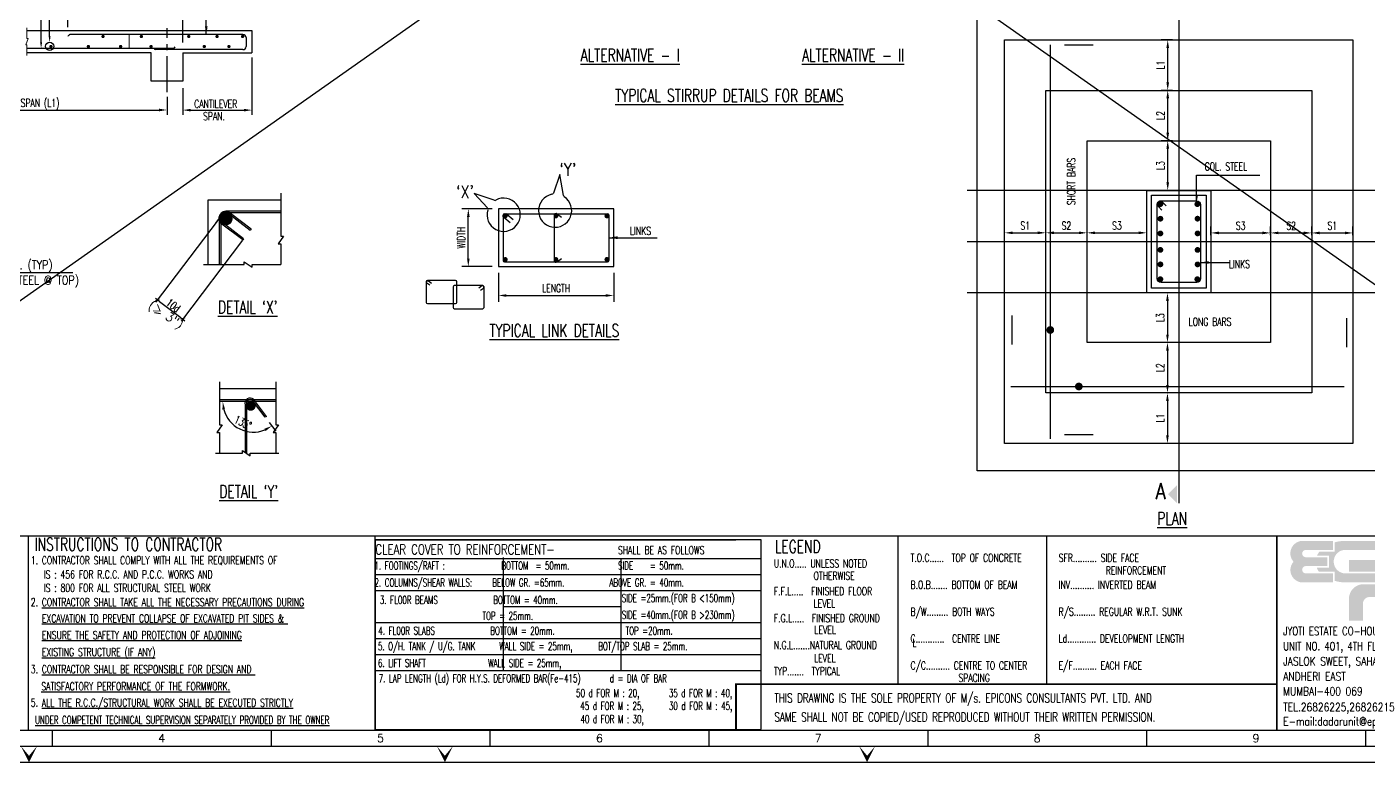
# Model space of a CAD drawing. Extents: x 489124 to 794428, y -356295 to -29813.
# Drawn here: x 541483 to 583374, y -94887 to -71920 of the extents above; entities that cross this region are included whole.
import ezdxf
from ezdxf.enums import TextEntityAlignment as Align
from ezdxf.lldxf.tags import DXFTag

# ---------------------------------------------------------------- set-up
doc = ezdxf.new("R2010")
doc.units = 0
doc.header["$LTSCALE"] = 500
doc.header["$MEASUREMENT"] = 0
doc.linetypes.add('CENTER2', pattern=[1.125, 0.75, -0.125, 0.125, -0.125])
doc.layers.get('DEFPOINTS').update_dxf_attribs({"color": 4})
for name, color, linetype, lineweight in [('00 ECPL LOGO', 250, 'Continuous', 20), ('00 ELEV-2', 9, 'Continuous', 30), ('hatch', 7, 'Continuous', 5), ('HEADING-TXT', 1, 'Continuous', 25), ('LINE', 253, 'Continuous', 18)]:
    doc.layers.add(name, color=color, linetype=linetype, lineweight=lineweight)
for name, color, linetype in [('08', 4, 'Continuous'), ('BEAM', 4, 'Continuous'), ('CEN', 8, 'CENTER'), ('CENTERLINE', 8, 'CENTER2'), ('COL', 1, 'Continuous'), ('DIM', 5, 'Continuous'), ('DIM1', 5, 'Continuous'), ('dimention', 7, 'Continuous'), ('FOOT', 4, 'Continuous'), ('hat', 8, 'Continuous'), ('LINK', 2, 'Continuous'), ('MISC', 5, 'Continuous'), ('note t', 2, 'Continuous'), ('notes', 1, 'Continuous'), ('PNA', 10, 'Continuous'), ('S-SCHEDULE', 2, 'Continuous'), ('S-TEXT-1', 4, 'Continuous'), ('SECT', 1, 'Continuous'), ('ST', 6, 'Continuous'), ('STEEL', 6, 'Continuous'), ('TEXT (SHEET)', 4, 'Continuous'), ('TEXT1', 2, 'Continuous'), ('TITLE', 4, 'Continuous'), ('TXT', 4, 'Continuous'), ('TXT1', 2, 'Continuous')]:
    doc.layers.add(name, color=color, linetype=linetype)
doc.styles.add('D', font='romand.shx', dxfattribs={"height": 200})
doc.styles.add('ROMAND', font='romand')
doc.styles.add('ROMANS', font='r.shx', dxfattribs={"width": 0.7, "bigfont": 'bigfont.shx'})
doc.styles.add('ROMENT', font='r.shx', dxfattribs={"bigfont": 'bigfont.shx'})
tags = doc.linetypes.add('CENTER', pattern=[2, 1.25, -0.25, 0.25, -0.25]).pattern_tags.tags
tags[10:11] = [DXFTag(74, 4), DXFTag(75, 0), DXFTag(340, '0'), DXFTag(46, 1.0), DXFTag(50, 0.0), DXFTag(44, 0.0), DXFTag(45, 0.0)]
tags[8:9] = [DXFTag(74, 4), DXFTag(75, 0), DXFTag(340, '0'), DXFTag(46, 1.0), DXFTag(50, 0.0), DXFTag(44, 0.0), DXFTag(45, 0.0)]
tags[6:7] = [DXFTag(74, 4), DXFTag(75, 0), DXFTag(340, '0'), DXFTag(46, 1.0), DXFTag(50, 0.0), DXFTag(44, 0.0), DXFTag(45, 0.0)]
tags[4:5] = [DXFTag(74, 4), DXFTag(75, 0), DXFTag(340, '0'), DXFTag(46, 1.0), DXFTag(50, 0.0), DXFTag(44, 0.0), DXFTag(45, 0.0)]
tags = doc.linetypes.add('HIDDEN', pattern=[0.375, 0.25, -0.125]).pattern_tags.tags
tags[6:7] = [DXFTag(74, 4), DXFTag(75, 0), DXFTag(340, '0'), DXFTag(46, 1.0), DXFTag(50, 0.0), DXFTag(44, 0.0), DXFTag(45, 0.0)]
tags[4:5] = [DXFTag(74, 4), DXFTag(75, 0), DXFTag(340, '0'), DXFTag(46, 1.0), DXFTag(50, 0.0), DXFTag(44, 0.0), DXFTag(45, 0.0)]
doc.dimstyles.new('5', dxfattribs={"dimtxt": 250, "dimasz": 250, "dimexe": 60, "dimexo": 60, "dimgap": 150, "dimtad": 1, "dimdec": 0, "dimlfac": 0.2, "dimzin": 0, "dimdsep": 46, "dimtxsty": 'ROMANS', "dimcen": -250, "dimclrd": 5, "dimclre": 5, "dimclrt": 4, "dimadec": 0, "dimazin": 0, "dimtfac": 1, "dimtdec": 0, "dimtix": 1, "dimtofl": 0, "dimtmove": 2, "dimatfit": 3, "dimfxl": 0, "dimtolj": 1, "dimtzin": 0, "dimarcsym": 0})
doc.dimstyles.new('Copy of INT2TIMES', dxfattribs={"dimtxt": 300, "dimasz": 275, "dimexe": 75, "dimexo": 75, "dimgap": 40, "dimtad": 1, "dimdec": 0, "dimlfac": 0.5, "dimrnd": 5, "dimzin": 0, "dimdsep": 46, "dimtxsty": 'ROMANS', "dimcen": -1, "dimclrd": 5, "dimclre": 5, "dimclrt": 4, "dimadec": 0, "dimazin": 0, "dimtfac": 1, "dimtdec": 0, "dimtix": 1, "dimtofl": 0, "dimtmove": 2, "dimatfit": 3, "dimfxl": 0, "dimtolj": 1, "dimtzin": 0, "dimarcsym": 0})
doc.dimstyles.new('Copy(2) of Standard', dxfattribs={"dimtxt": 300, "dimasz": 250, "dimexe": 75, "dimexo": 50, "dimgap": 50, "dimtad": 1, "dimdec": 0, "dimrnd": 5, "dimzin": 0, "dimdsep": 46, "dimtxsty": 'ROMANS', "dimcen": 0, "dimclrd": 5, "dimclre": 5, "dimclrt": 4, "dimadec": 0, "dimazin": 0, "dimtfac": 1, "dimtdec": 0, "dimtofl": 0, "dimtmove": 0, "dimatfit": 3, "dimfxl": 0, "dimtolj": 1, "dimtzin": 0, "dimarcsym": 0})
doc.dimstyles.new('dim25', dxfattribs={"dimtxt": 250, "dimasz": 250, "dimexe": 200, "dimexo": 200, "dimgap": 100, "dimtad": 1, "dimdec": 0, "dimlfac": 0.25, "dimzin": 0, "dimdsep": 46, "dimtxsty": 'ROMANS', "dimcen": 0, "dimclrd": 5, "dimclre": 5, "dimclrt": 4, "dimadec": 0, "dimazin": 0, "dimtfac": 1, "dimtdec": 0, "dimtix": 1, "dimtofl": 0, "dimtmove": 2, "dimatfit": 3, "dimfxl": 0, "dimtolj": 1, "dimtzin": 0, "dimlwd": -1, "dimlwe": -1, "dimarcsym": 0})
doc.dimstyles.new('INT1', dxfattribs={"dimtxt": 250, "dimasz": 250, "dimexe": 150, "dimexo": 60, "dimgap": 75, "dimtad": 1, "dimdec": 0, "dimzin": 0, "dimdsep": 46, "dimtxsty": 'ROMANS', "dimcen": -250, "dimclrd": 5, "dimclre": 5, "dimclrt": 4, "dimadec": 0, "dimazin": 0, "dimtfac": 1, "dimtdec": 0, "dimtix": 1, "dimtofl": 0, "dimtmove": 2, "dimatfit": 3, "dimfxl": 0, "dimtolj": 1, "dimtzin": 0, "dimarcsym": 0})
doc.dimstyles.new('INT25', dxfattribs={"dimtxt": 250, "dimasz": 80, "dimexe": 60, "dimexo": 60, "dimgap": 40, "dimtad": 1, "dimdec": 0, "dimlfac": 0.25, "dimzin": 0, "dimdsep": 46, "dimtxsty": 'ROMANS', "dimblk": 'DIMTICK', "dimblk1": 'DIMTICK', "dimblk2": 'DIMTICK', "dimsah": 1, "dimcen": -0.25, "dimclrd": 7, "dimclre": 7, "dimclrt": 4, "dimadec": 0, "dimazin": 0, "dimtfac": 1, "dimtdec": 0, "dimtix": 1, "dimtofl": 0, "dimtmove": 2, "dimatfit": 3, "dimldrblk": 'DIMTICK', "dimfxl": 0, "dimtolj": 1, "dimtzin": 0, "dimarcsym": 0})

# ---------------------------------------------------------------- blocks, each defined once
blk = doc.blocks.new('*D20')
at = {"layer": 'DEFPOINTS', "color": 0}
for p in [(577462, -80230), (577106, -81782), (577462, -81782)]:
    blk.add_point(p, dxfattribs=at)
at = {"layer": 'DIM', "color": 5}
for p, q in [((577262, -80230), (576906, -80230)), ((577106, -80480), (577106, -81532)), ((577262, -81782), (576906, -81782))]:
    blk.add_line(p, q, dxfattribs=at)
for points in [[(577064, -80480), (577147, -80480), (577106, -80230)], [(577064, -81532), (577147, -81532), (577106, -81782)]]:
    blk.add_solid(points, dxfattribs=at)
at = {"layer": 'DIM', "color": 4, "insert": (576881, -81006), "char_height": 250, "attachment_point": 5, "rotation": 90, "style": 'ROMANS'}
blk.add_mtext('\\A1;L3', dxfattribs=at)
blk = doc.blocks.new('*D21')
at = {"layer": 'DEFPOINTS', "color": 0}
for p in [(577462, -83356), (577106, -84930), (577462, -84930)]:
    blk.add_point(p, dxfattribs=at)
at = {"layer": 'DIM', "color": 5}
for p, q in [((577262, -83356), (576906, -83356)), ((577106, -83606), (577106, -84680)), ((577262, -84930), (576906, -84930))]:
    blk.add_line(p, q, dxfattribs=at)
for points in [[(577064, -83606), (577147, -83606), (577106, -83356)], [(577064, -84680), (577147, -84680), (577106, -84930)]]:
    blk.add_solid(points, dxfattribs=at)
at = {"layer": 'DIM', "color": 4, "insert": (576881, -84143), "char_height": 250, "attachment_point": 5, "rotation": 90, "style": 'ROMANS'}
blk.add_mtext('\\A1;L1', dxfattribs=at)
blk = doc.blocks.new('*D22')
at = {"layer": 'DEFPOINTS', "color": 0}
for p in [(577462, -81782), (577106, -83356), (577462, -83356)]:
    blk.add_point(p, dxfattribs=at)
at = {"layer": 'DIM', "color": 5}
for p, q in [((577262, -81782), (576906, -81782)), ((577106, -82032), (577106, -83106)), ((577262, -83356), (576906, -83356))]:
    blk.add_line(p, q, dxfattribs=at)
for points in [[(577064, -82032), (577147, -82032), (577106, -81782)], [(577064, -83106), (577147, -83106), (577106, -83356)]]:
    blk.add_solid(points, dxfattribs=at)
at = {"layer": 'DIM', "color": 4, "insert": (576881, -82569), "char_height": 250, "attachment_point": 5, "rotation": 90, "style": 'ROMANS'}
blk.add_mtext('\\A1;L2', dxfattribs=at)
blk = doc.blocks.new('*D23')
at = {"layer": 'DEFPOINTS', "color": 0}
for p in [(577114, -72330), (577462, -72330), (577459, -73904)]:
    blk.add_point(p, dxfattribs=at)
at = {"layer": 'DIM', "color": 5}
for p, q in [((577262, -72330), (576914, -72330)), ((577114, -73654), (577114, -72580)), ((577259, -73904), (576914, -73904))]:
    blk.add_line(p, q, dxfattribs=at)
for points in [[(577072, -72580), (577155, -72580), (577114, -72330)], [(577072, -73654), (577155, -73654), (577114, -73904)]]:
    blk.add_solid(points, dxfattribs=at)
at = {"layer": 'DIM', "color": 4, "insert": (576889, -73117), "char_height": 250, "attachment_point": 5, "rotation": 90, "style": 'ROMANS'}
blk.add_mtext('\\A1;L1', dxfattribs=at)
blk = doc.blocks.new('*D24')
at = {"layer": 'DEFPOINTS', "color": 0}
for p in [(574594, -78354), (576460, -78354), (576460, -78354)]:
    blk.add_point(p, dxfattribs=at)
at = {"layer": 'DIM', "color": 5}
for p, q in [((574594, -78554), (574594, -78554)), ((574844, -78354), (576210, -78354)), ((576460, -78554), (576460, -78554))]:
    blk.add_line(p, q, dxfattribs=at)
for points in [[(574844, -78312), (574844, -78395), (574594, -78354)], [(576210, -78312), (576210, -78395), (576460, -78354)]]:
    blk.add_solid(points, dxfattribs=at)
at = {"layer": 'DIM', "color": 4, "insert": (575527, -78129), "char_height": 250, "attachment_point": 5, "style": 'ROMANS'}
blk.add_mtext('\\A1;S3', dxfattribs=at)
blk = doc.blocks.new('*D25')
at = {"layer": 'DEFPOINTS', "color": 0}
for p in [(572019, -78630), (573307, -78354), (573307, -78630)]:
    blk.add_point(p, dxfattribs=at)
at = {"layer": 'DIM', "color": 5}
for p, q in [((572019, -78430), (572019, -78154)), ((573307, -78430), (573307, -78154)), ((572269, -78354), (573057, -78354))]:
    blk.add_line(p, q, dxfattribs=at)
for points in [[(572269, -78312), (572269, -78395), (572019, -78354)], [(573057, -78312), (573057, -78395), (573307, -78354)]]:
    blk.add_solid(points, dxfattribs=at)
at = {"layer": 'DIM', "color": 4, "insert": (572663, -78129), "char_height": 250, "attachment_point": 5, "style": 'ROMANS'}
blk.add_mtext('\\A1;S1', dxfattribs=at)
blk = doc.blocks.new('*D26')
at = {"layer": 'DEFPOINTS', "color": 0}
for p in [(573307, -78630), (574594, -78354), (574594, -78630)]:
    blk.add_point(p, dxfattribs=at)
at = {"layer": 'DIM', "color": 5}
for p, q in [((573307, -78430), (573307, -78154)), ((574594, -78430), (574594, -78154)), ((573557, -78354), (574344, -78354))]:
    blk.add_line(p, q, dxfattribs=at)
for points in [[(573557, -78312), (573557, -78395), (573307, -78354)], [(574344, -78312), (574344, -78395), (574594, -78354)]]:
    blk.add_solid(points, dxfattribs=at)
at = {"layer": 'DIM', "color": 4, "insert": (573950, -78129), "char_height": 250, "attachment_point": 5, "style": 'ROMANS'}
blk.add_mtext('\\A1;S2', dxfattribs=at)
blk = doc.blocks.new('*D27')
at = {"layer": 'DEFPOINTS', "color": 0}
for p in [(577114, -75478), (577462, -75478), (577462, -77030)]:
    blk.add_point(p, dxfattribs=at)
at = {"layer": 'DIM', "color": 5}
for p, q in [((577262, -75478), (576914, -75478)), ((577114, -76780), (577114, -75728)), ((577262, -77030), (576914, -77030))]:
    blk.add_line(p, q, dxfattribs=at)
for points in [[(577072, -75728), (577155, -75728), (577114, -75478)], [(577072, -76780), (577155, -76780), (577114, -77030)]]:
    blk.add_solid(points, dxfattribs=at)
at = {"layer": 'DIM', "color": 4, "insert": (576889, -76254), "char_height": 250, "attachment_point": 5, "rotation": 90, "style": 'ROMANS'}
blk.add_mtext('\\A1;L3', dxfattribs=at)
blk = doc.blocks.new('*D28')
at = {"layer": 'DEFPOINTS', "color": 0}
for p in [(578463, -78630), (580323, -78357), (580323, -78630)]:
    blk.add_point(p, dxfattribs=at)
at = {"layer": 'DIM', "color": 5}
for p, q in [((578463, -78430), (578463, -78157)), ((580323, -78430), (580323, -78157)), ((578713, -78357), (580073, -78357))]:
    blk.add_line(p, q, dxfattribs=at)
for points in [[(578713, -78315), (578713, -78399), (578463, -78357)], [(580073, -78315), (580073, -78399), (580323, -78357)]]:
    blk.add_solid(points, dxfattribs=at)
at = {"layer": 'DIM', "color": 4, "insert": (579393, -78132), "char_height": 250, "attachment_point": 5, "style": 'ROMANS'}
blk.add_mtext('\\A1;S3', dxfattribs=at)
blk = doc.blocks.new('*D29')
at = {"layer": 'DEFPOINTS', "color": 0}
for p in [(581610, -78630), (582898, -78357), (582898, -78630)]:
    blk.add_point(p, dxfattribs=at)
at = {"layer": 'DIM', "color": 5}
for p, q in [((581610, -78430), (581610, -78157)), ((582898, -78430), (582898, -78157)), ((581860, -78357), (582648, -78357))]:
    blk.add_line(p, q, dxfattribs=at)
for points in [[(581860, -78315), (581860, -78399), (581610, -78357)], [(582648, -78315), (582648, -78399), (582898, -78357)]]:
    blk.add_solid(points, dxfattribs=at)
at = {"layer": 'DIM', "color": 4, "insert": (582254, -78132), "char_height": 250, "attachment_point": 5, "style": 'ROMANS'}
blk.add_mtext('\\A1;S1', dxfattribs=at)
blk = doc.blocks.new('*D30')
at = {"layer": 'DEFPOINTS', "color": 0}
for p in [(580323, -78630), (581610, -78357), (581610, -78630)]:
    blk.add_point(p, dxfattribs=at)
at = {"layer": 'DIM', "color": 5}
for p, q in [((580323, -78430), (580323, -78157)), ((581610, -78430), (581610, -78157)), ((580573, -78357), (581360, -78357))]:
    blk.add_line(p, q, dxfattribs=at)
for points in [[(580573, -78315), (580573, -78399), (580323, -78357)], [(581360, -78315), (581360, -78399), (581610, -78357)]]:
    blk.add_solid(points, dxfattribs=at)
at = {"layer": 'DIM', "color": 4, "insert": (580967, -78132), "char_height": 250, "attachment_point": 5, "style": 'ROMANS'}
blk.add_mtext('\\A1;S2', dxfattribs=at)
blk = doc.blocks.new('*D31')
at = {"layer": 'DEFPOINTS', "color": 0}
for p in [(577114, -73904), (577459, -73904), (577462, -75478)]:
    blk.add_point(p, dxfattribs=at)
at = {"layer": 'DIM', "color": 5}
for p, q in [((577259, -73904), (576914, -73904)), ((577114, -75228), (577114, -74154)), ((577262, -75478), (576914, -75478))]:
    blk.add_line(p, q, dxfattribs=at)
for points in [[(577072, -74154), (577155, -74154), (577114, -73904)], [(577072, -75228), (577155, -75228), (577114, -75478)]]:
    blk.add_solid(points, dxfattribs=at)
at = {"layer": 'DIM', "color": 4, "insert": (576889, -74691), "char_height": 250, "attachment_point": 5, "rotation": 90, "style": 'ROMANS'}
blk.add_mtext('\\A1;L2', dxfattribs=at)
blk = doc.blocks.new('FOLDER')
at = {"layer": 'PNA'}
for points in [[(-1250, 2500), (0, 0), (0, 1000)], [(1250, 2500), (0, 0), (0, 1000)]]:
    blk.add_solid(points, dxfattribs=at)
blk = doc.blocks.new('ecpl logo')
at = {"layer": '00 ECPL LOGO'}
for color, points in [(256, [(351, -827, 0.621111), (586, -1401), (1442, -1401), (1442, -1151), (682, -1151, -0.917622), (682, -948), (1285, -948), (1285, -702), (682, -702, -0.926164), (682, -501), (1442, -501), (1442, -251), (581, -251, 0.621111), (351, -827)]), (152, [(2940, -251), (2940, -863, 0.384329), (3453, -1401), (4422, -1401), (4422, -1151), (3582, -1151, -0.414214), (3340, -908), (3340, -251)]), (140, [(1887, -779), (1887, -1102), (2862, -1102, -0.232111), (2971, -1281, -0.194401), (2883, -1450), (2269, -1450, 0.364674), (1887, -1802), (1887, -2463), (2269, -2463), (2269, -1996, -0.414214), (2462, -1802), (2899, -1802, 0.338499), (3350, -1412, -0.371272), (2877, -839), (2877, -779)])]:
    blk.add_hatch(color=color, dxfattribs=at).paths.add_polyline_path(points)
h = blk.add_hatch(color=253, dxfattribs=at)
h.dxf.hatch_style = 1
h.paths.add_polyline_path([(995, -993, 0.07148), (1056, -1106), (1486, -1106), (1486, -1356, 0.065387), (1776, -1401), (2862, -1401), (2862, -1151), (1776, -1151, -0.910826), (1742, -501), (2862, -501), (2862, -251), (1776, -251, 0.069483), (1486, -291), (1486, -546), (1071, -546, 0.072407), (1003, -657), (1329, -657), (1329, -993)])
blk = doc.blocks.new('A1')
at = {"color": 1}
blk.add_line((81794, 6959), (1969, 6959), dxfattribs=at)
at = {"flags": 128}
blk.add_lwpolyline([(0, 0), (82779, 0), (82779, 58231), (0, 58231)], close=True, dxfattribs=at)
at = {"color": 1, "const_width": 56.6}
for points in [[(58867, 984), (58867, 6959)], [(42226, 985), (42226, 2401), (58867, 2401)]]:
    blk.add_lwpolyline(points, dxfattribs=at)
at = {"layer": 'PNA'}
for p, q in [((21187, 984), (21187, 492)), ((27921, 984), (27921, 492)), ((34655, 984), (34655, 492)), ((41389, 984), (41389, 492)), ((48124, 984), (48124, 492)), ((54858, 984), (54858, 492)), ((61592, 984), (61592, 492))]:
    blk.add_line(p, q, dxfattribs=at)
at = {"layer": 'PNA', "color": 1}
for points in [[(984, 492), (82287, 492), (82287, 57739), (984, 57739)], [(1969, 984), (81794, 984), (81794, 57247), (1969, 57247)]]:
    blk.add_lwpolyline(points, close=True, dxfattribs=at)
at = {"layer": '00 ELEV-2', "xscale": 1.111872376440616, "yscale": 1.111872376440616, "zscale": 1.111872376440616}
blk.add_blockref('ecpl logo', (58991, 7088), dxfattribs=at)
at = {"layer": 'PNA', "xscale": 0.1968578388914466, "yscale": 0.1968578388914466, "zscale": 0.1968578388914466}
for p in [(20473, 0), (33269, 0), (46262, 0)]:
    blk.add_blockref('FOLDER', p, dxfattribs=at)
at = {"layer": 'PNA', "style": 'ROMANS'}
for s, p in [('4', (24555, 738)), ('5', (31289, 738)), ('6', (38023, 738)), ('7', (44757, 738)), ('8', (51491, 738)), ('9', (58226, 738))]:
    blk.add_text(s, height=246, dxfattribs=at).set_placement(p, align=Align.MIDDLE)
at = {"layer": 'S-TEXT-1', "style": 'ROMANS'}
for s, height, width, p in [('JYOTI ESTATE CO-HOUSING SOC. LTD,', 256.46, 0.75, (59062, 3906, 7)), ('UNIT NO. 401, 4TH FLOOR, NEXT TO', 256.46, 0.75, (59062, 3441, 7)), ('JASLOK SWEET, SAHAR ROAD,', 255.53, 0.8, (59062, 2977, 7)), ('ANDHERI EAST', 255.53, 0.8, (59062, 2512, 7)), ('MUMBAI-400 069', 255.53, 0.8, (59062, 2054, 7)), ('TEL.26826225,26826215', 255.53, 0.8, (59062, 1567, 7)), ('E-mail:dadarunit@epicons.com', 255.53, 0.8, (59062, 1125, 7))]:
    blk.add_text(s, height=height, dxfattribs=dict(at, width=width)).set_placement(p)
at = {"layer": 'TEXT (SHEET)', "color": 4, "style": 'ROMANS', "width": 0.7}
for s, p in [('THIS DRAWING IS THE SOLE PROPERTY OF M/s. EPICONS CONSULTANTS PVT. LTD. AND', (43408, 1833)), ('SAME SHALL NOT BE COPIED/USED REPRODUCED WITHOUT THEIR WRITTEN PERMISSION.', (43408, 1247))]:
    blk.add_text(s, height=283.16, dxfattribs=at).set_placement(p)
blk = doc.blocks.new('DIMTICK')
for p, q in [((-1, 0), (1, 0)), ((0, 1), (0, -1))]:
    blk.add_line(p, q)
at = {"color": 2, "const_width": 0.1}
blk.add_lwpolyline([(0.71, 0.71), (-0.71, -0.71)], dxfattribs=at)
blk = doc.blocks.new('*D69')
at = {"layer": 'DEFPOINTS', "color": 0}
for p in [(547463, -77939), (548254, -78536), (545563, -80455)]:
    blk.add_point(p, dxfattribs=at)
at = {"layer": 'DIM', "color": 7, "lineweight": -2}
for p, q in [((547427, -77987), (545527, -80503)), ((548218, -78584), (546318, -81100)), ((546290, -81004), (545627, -80504))]:
    blk.add_line(p, q, dxfattribs=at)
at = {"layer": 'DIM', "color": 7, "lineweight": -2, "xscale": 80, "yscale": 80, "zscale": 80}
for p, rotation in [((545563, -80455), 142.9439558411432), ((546354, -81053), 322.9439558411432)]:
    blk.add_blockref('DIMTICK', p, dxfattribs=dict(at, rotation=rotation))
at = {"layer": 'DIM', "color": 4, "insert": (546058, -80622), "char_height": 250, "attachment_point": 5, "rotation": 322.944, "style": 'ROMANS'}
blk.add_mtext('\\A1;10d', dxfattribs=at)
blk = doc.blocks.new('*D76')
at = {"layer": 'DEFPOINTS', "color": 0}
for p in [(545864, -73956), (536154, -74548), (545864, -74518)]:
    blk.add_point(p, dxfattribs=at)
at = {"layer": 'DIM', "color": 5, "lineweight": -2}
for p, q in [((545864, -74106), (545864, -74668)), ((536154, -74398), (536154, -74368)), ((536404, -74518), (545614, -74518))]:
    blk.add_line(p, q, dxfattribs=at)
at = {"layer": 'DIM', "color": 5}
for points in [[(536404, -74476), (536404, -74559), (536154, -74518)], [(545614, -74476), (545614, -74559), (545864, -74518)]]:
    blk.add_solid(points, dxfattribs=at)
blk = doc.blocks.new('*D61')
at = {"layer": 'DEFPOINTS', "color": 0}
for p in [(548511, -72731), (546354, -73688), (548511, -74521)]:
    blk.add_point(p, dxfattribs=at)
at = {"layer": 'DIM', "color": 5, "lineweight": -2}
for p, q in [((548511, -72881), (548511, -74671)), ((546354, -73838), (546354, -74671)), ((546604, -74521), (548261, -74521))]:
    blk.add_line(p, q, dxfattribs=at)
at = {"layer": 'DIM', "color": 5}
for points in [[(546604, -74480), (546604, -74563), (546354, -74521)], [(548261, -74480), (548261, -74563), (548511, -74521)]]:
    blk.add_solid(points, dxfattribs=at)
at = {"layer": 'DIM', "color": 4, "insert": (547432, -74321), "char_height": 250, "attachment_point": 5, "style": 'ROMANS'}
blk.add_mtext('\\A1;   ', dxfattribs=at)
blk = doc.blocks.new('*D62')
at = {"layer": 'DEFPOINTS', "color": 0}
for p in [(542766, -69922), (542766, -71984), (546354, -72460)]:
    blk.add_point(p, dxfattribs=at)
at = {"layer": 'DIM', "color": 5, "lineweight": -2}
for p, q in [((542766, -71934), (542766, -69847)), ((546104, -69922), (543016, -69922)), ((546354, -72410), (546354, -69847))]:
    blk.add_line(p, q, dxfattribs=at)
at = {"layer": 'DIM', "color": 5}
for points in [[(543016, -69881), (543016, -69964), (542766, -69922)], [(546104, -69881), (546104, -69964), (546354, -69922)]]:
    blk.add_solid(points, dxfattribs=at)
at = {"layer": 'DIM', "color": 4, "insert": (544560, -69722), "char_height": 300, "attachment_point": 5, "style": 'ROMANS'}
blk.add_mtext('\\A1;1.5XL', dxfattribs=at)
blk = doc.blocks.new('*D129')
at = {"layer": 'DEFPOINTS', "color": 0}
for p in [(555271, -77606), (556213, -77606), (556213, -79406)]:
    blk.add_point(p, dxfattribs=at)
at = {"layer": 'DIM', "color": 5}
for p, q in [((556013, -77606), (555071, -77606)), ((555271, -79156), (555271, -77856)), ((556013, -79406), (555071, -79406))]:
    blk.add_line(p, q, dxfattribs=at)
for points in [[(555230, -77856), (555313, -77856), (555271, -77606)], [(555230, -79156), (555313, -79156), (555271, -79406)]]:
    blk.add_solid(points, dxfattribs=at)
at = {"layer": 'DIM', "color": 4, "insert": (555046, -78506), "char_height": 250, "attachment_point": 5, "rotation": 90, "style": 'ROMANS'}
blk.add_mtext('\\A1;WIDTH', dxfattribs=at)
blk = doc.blocks.new('*D130')
at = {"layer": 'DEFPOINTS', "color": 0}
for p in [(556213, -79406), (559813, -79406), (559813, -80311)]:
    blk.add_point(p, dxfattribs=at)
at = {"layer": 'DIM', "color": 5}
for p, q in [((556213, -79606), (556213, -80511)), ((559813, -79606), (559813, -80511)), ((556463, -80311), (559563, -80311))]:
    blk.add_line(p, q, dxfattribs=at)
for points in [[(556463, -80270), (556463, -80353), (556213, -80311)], [(559563, -80270), (559563, -80353), (559813, -80311)]]:
    blk.add_solid(points, dxfattribs=at)
at = {"layer": 'DIM', "color": 4, "insert": (558013, -80086), "char_height": 250, "attachment_point": 5, "style": 'ROMANS'}
blk.add_mtext('\\A1;LENGTH', dxfattribs=at)
blk = doc.blocks.new('*D131')
at = {"layer": 'DEFPOINTS', "color": 0}
for p in [(547502, -83623), (548532, -83589), (549262, -83623), (548931, -84116), (547850, -84269)]:
    blk.add_point(p, dxfattribs=at)
at = {"layer": 'DIM', "color": 5}
blk.add_line((549052, -84275), (549257, -84546), dxfattribs=at)
blk.add_arc((548558, -83623), 957, 195.0031, 292.1583, dxfattribs=at)
for points in [[(547592, -83877), (547674, -83866), (547600, -83623)], [(548898, -84474), (548939, -84546), (549136, -84386)]]:
    blk.add_solid(points, dxfattribs=at)
at = {"layer": 'DIM', "color": 4, "insert": (548232, -84279), "char_height": 250, "attachment_point": 5, "rotation": 333.5807, "style": 'ROMANS'}
blk.add_mtext('\\A1;135%%D', dxfattribs=at)

msp = doc.modelspace()

# ---------------------------------------------------------------- linework, layer by layer
for p, q in [((574788.168, -72493.289), (573885.83, -72493.289)), ((572254.089, -81839.871), (572254.089, -80937.533)), ((582706.318, -81924.279), (582706.318, -81021.941)), ((574788.168, -84666.503), (573885.83, -84666.503))]:
    msp.add_line(p, q)
at = {"layer": '08'}
for p, q in [((541486.027, -72029.622), (548510.778, -72029.622)), ((548510.778, -72029.622), (548510.778, -72730.936)), ((545371.075, -72730.936), (541486.027, -72730.936)), ((545371.075, -73619.265), (545371.075, -72730.936)), ((546353.578, -72730.936), (546353.578, -73619.265)), ((546353.578, -72730.936), (548510.778, -72730.936)), ((546353.578, -73619.265), (545371.075, -73619.265))]:
    msp.add_line(p, q, dxfattribs=at)
at = {"layer": 'BEAM'}
for points in [[(549416.524, -77330.751), (547138.5, -77330.751), (547138.5, -79338.038)], [(549261.617, -83226.072), (547501.856, -83226.072)]]:
    msp.add_lwpolyline(points, dxfattribs=at)
msp.add_lwpolyline([(559812.5, -77606), (556212.5, -77606), (556212.5, -79406), (559812.5, -79406)], close=True, dxfattribs=at)
for points in [[(553993.598, -80565.679), (554870.657, -80565.679, 0.414213562), (554910.657, -80525.679), (554910.657, -79885.679, 0.414213562), (554870.657, -79845.679), (553993.598, -79845.679, 0.414213562), (553953.598, -79885.679), (553953.598, -80525.679, 0.414213562)], [(554841.436, -80723.366), (555720.782, -80723.366, 0.414213562), (555760.782, -80683.366), (555760.782, -80043.366, 0.414213562), (555720.782, -80003.366), (554841.436, -80003.366, 0.414213562), (554801.436, -80043.366), (554801.436, -80683.366, 0.414213562)]]:
    msp.add_lwpolyline(points, format="xyb", close=True, dxfattribs=at)
for points in [[(554066.426, -79991.865), (553977.393, -79924.503, -1), (554028.527, -79856.918), (554119.513, -79925.757)], [(555655.138, -80149.551), (555744.171, -80082.19, 1), (555693.037, -80014.605), (555602.051, -80083.443)]]:
    msp.add_lwpolyline(points, format="xyb", dxfattribs=at)
at = {"layer": 'CEN'}
for p, q in [((577462.335, -71213.546), (577462.335, -85935.779)), ((584322.483, -77030.204), (570853.848, -77030.204)), ((584322.483, -78630.204), (570853.848, -78630.204)), ((584322.483, -80230.204), (570853.848, -80230.204))]:
    msp.add_line(p, q, dxfattribs=at)
at = {"layer": 'CENTERLINE', "ltscale": 3}
msp.add_line((545864.085, -73956.243), (545864.085, -71958.961), dxfattribs=at)
at = {"layer": 'COL', "color": 4}
for points in [[(576460.153, -80230.204), (576460.153, -77030.204), (578463.045, -77030.204), (578463.045, -80230.204)], [(576605.432, -80084.791), (576605.432, -77175.618), (578319.239, -77175.618), (578319.239, -80084.791)]]:
    msp.add_lwpolyline(points, close=True, dxfattribs=at)
at = {"layer": 'DEFPOINTS', "color": 0, "linetype": 'ByBlock'}
for p in [(578463.045, -77074.842), (578319.239, -77175.618), (576605.432, -80084.791)]:
    msp.add_point(p, dxfattribs=at)
at = {"layer": 'DIM', "color": 2}
for p, q in [((520770.925, -94887), (604791.327, -35782.252)), ((520770.925, -35782.252), (604791.327, -94887))]:
    msp.add_line(p, q, dxfattribs=at)
at = {"layer": 'DIM'}
for p, q in [((541928.775, -72409.063), (541928.775, -70278.978)), ((542195.739, -72221.696), (542195.739, -70789.7)), ((558127.697, -76531.808), (557927.62, -77112.016)), ((558240.143, -77187.774), (558127.697, -76531.808)), ((556081.291, -77337.202), (555449.83, -77126.983)), ((555449.83, -77126.983), (555867.093, -77577.054)), ((547381.087, -78048.146), (547585.363, -77777.614))]:
    msp.add_line(p, q, dxfattribs=at)
for points in [[(549416.524, -77114), (549416.524, -78455.537), (549499.706, -78455.537), (549333.342, -78698.946), (549416.524, -78698.946), (549416.524, -79338.038)], [(547001.487, -79338.038), (548273.898, -79338.038), (548273.898, -79254.855), (548517.306, -79421.22), (548517.306, -79338.038), (549416.524, -79338.038)], [(547501.856, -83009.321), (547501.856, -84350.858), (547585.038, -84350.858), (547418.674, -84594.267), (547501.856, -84594.267), (547501.856, -85233.358)], [(549261.617, -83009.321), (549261.617, -84350.858), (549344.799, -84350.858), (549178.435, -84594.267), (549261.617, -84594.267), (549261.617, -85233.358)], [(547380.08, -85233.358), (548213.991, -85233.358), (548213.991, -85150.176), (548457.4, -85316.54), (548457.4, -85233.358), (549356.617, -85233.358)]]:
    msp.add_lwpolyline(points, dxfattribs=at)
for points, const_width in [([(547608.772, -77916.912, 1), (547808.772, -77916.912, 1)], 200), ([(548402.116, -83762.597, 1), (548552.116, -83762.597, 1)], 150)]:
    msp.add_lwpolyline(points, format="xyb", close=True, dxfattribs=dict(at, const_width=const_width))
msp.add_lwpolyline([(582706.318, -81388.702, 0, 210.546, 0), (582255.149, -81388.702, 0, 0, 0), (582706.318, -81388.702, 0, 0, 0), (572705.258, -81388.702, 210.546, 0, 0), (572254.089, -81388.702, 210.546, 0, 0)], format="xyseb", dxfattribs=at)
for centre, radius, start, end in [((556376.169, -77789.37), 519.063, 162.769959, 118.4573682), ((556100.243, -77280.274), 60, 251.5869007, 298.4573682), ((557980.497, -77661.052), 519.063, 100.9101662, 56.5975754), ((557870.898, -77092.456), 60, 280.9101662, 340.9739315), ((558299.28, -77177.636), 60, 189.727108, 236.5975754)]:
    msp.add_arc(centre, radius, start, end, dxfattribs=at)
at = {"layer": 'DIM1', "color": 7}
for p, q in [((541539, -93887.946), (541539, -87823.321)), ((552364.5, -93887.946), (552364.5, -87823.321))]:
    msp.add_line(p, q, dxfattribs=at)
at = {"layer": 'DIM1', "const_width": 75}
for points in [[(556388.183, -77827.551, 1), (556463.183, -77827.551, 1)], [(557970.526, -77827.551, 1), (558045.526, -77827.551, 1)], [(559560.9, -77827.551, 1), (559635.9, -77827.551, 1)], [(556388.183, -79185.542, -1), (556463.183, -79185.542, -1)], [(557970.526, -79185.542, -1), (558045.526, -79185.542, -1)], [(559560.9, -79185.542, -1), (559635.9, -79185.542, -1)]]:
    msp.add_lwpolyline(points, format="xyb", close=True, dxfattribs=at)
at = {"layer": 'dimention', "color": 5}
for points in [[(541958.822, -72409.063), (541898.731, -72409.063), (541928.775, -72589.331)], [(542225.785, -72221.696), (542165.695, -72221.696), (542195.739, -72401.955)]]:
    msp.add_solid(points, dxfattribs=at)
at = {"layer": 'FOOT', "linetype": 'HIDDEN', "ltscale": 5}
msp.add_lwpolyline([(571161.074, -71477.996), (583755.95, -71477.996), (583755.95, -85782.412), (571161.074, -85782.412)], close=True, dxfattribs=at)
at = {"layer": 'FOOT', "linetype": 'Continuous'}
for points in [[(572019.004, -72330.204), (582898.02, -72330.204), (582898.02, -84930.204), (572019.004, -84930.204)], [(573306.578, -73904.204), (581610.446, -73904.204), (581610.446, -83356.204), (573306.578, -83356.204)], [(574594.151, -75478.204), (580322.873, -75478.204), (580322.873, -81782.204), (574594.151, -81782.204)]]:
    msp.add_lwpolyline(points, close=True, dxfattribs=at)
at = {"layer": 'hat'}
msp.add_circle((542195.739, -72528.392), 126.431, dxfattribs=at)
at = {"layer": 'hatch'}
msp.add_lwpolyline([(541486.027, -71956.272), (541486.027, -72279.908), (541526.697, -72279.908), (541447.005, -72485.597), (541486.027, -72485.597), (541486.027, -72812.088)], dxfattribs=at)
at = {"layer": 'LINE'}
msp.add_line((544681.506, -72157.922), (544681.506, -72589.331), dxfattribs=at)
at = {"layer": 'LINK'}
for p, q in [((548488.573, -78225.829), (548458.443, -78265.731)), ((548254.17, -78536.26), (548224.04, -78576.162)), ((548296.965, -83723.88), (548296.965, -85219.117)), ((548346.965, -83717.212), (548346.965, -85253.291)), ((548930.834, -84115.695), (548531.874, -83589.35)), ((548972.694, -84092.784), (548562.042, -83552.83)), ((548971.89, -84093.223), (548930.834, -84115.695))]:
    msp.add_line(p, q, dxfattribs=at)
for points in [[(548224.041, -78576.162), (547574.796, -78085.937, -1), (547839.628, -77735.818), (548488.573, -78225.829)], [(549416.524, -77680.751), (547698.5, -77680.751, 0.414213562), (547488.5, -77890.751), (547488.5, -79338.038)], [(548254.17, -78536.26), (547604.944, -78046.048, -1), (547809.48, -77775.707), (548458.443, -78265.731)], [(549416.524, -77730.751), (547698.5, -77730.751, 0.414213562), (547538.5, -77890.751), (547538.5, -79338.038)]]:
    msp.add_lwpolyline(points, format="xyb", dxfattribs=at)
for points in [[(549261.617, -83573.372), (547501.856, -83573.372)], [(549261.617, -83623.372), (547501.856, -83623.372)]]:
    msp.add_lwpolyline(points, dxfattribs=at)
for centre, radius, start, end in [((548458.54, -83683.353), 166.58, 51.5863482, 194.0808285), ((548459.645, -83682.53), 117.897, 52.2187644, 197.1080954)]:
    msp.add_arc(centre, radius, start, end, dxfattribs=at)
at = {"layer": 'MISC'}
msp.add_lwpolyline([(574336.999, -72493.289, 0, 210.546, 0), (574336.999, -72944.458, 0, 0, 0), (574336.999, -72493.289, 0, 0, 0), (574336.999, -84215.334, 210.546, 0, 0), (574336.999, -84666.503, 210.546, 0, 0)], format="xyseb", dxfattribs=at)
at = {"layer": 'MISC', "const_width": 120.312}
for points in [[(573386.541, -81388.702, 1), (573506.853, -81388.702, 1)], [(574276.843, -83154.303, 1), (574397.155, -83154.303, 1)]]:
    msp.add_lwpolyline(points, format="xyb", close=True, dxfattribs=at)
at = {"layer": 'SECT'}
msp.add_line((577462.335, -85935.779), (577462.335, -86796.687), dxfattribs=at)
msp.add_solid([(577398.89, -86242.54), (577398.89, -86796.687), (577122.61, -86518.82)], dxfattribs=at)
at = {"layer": 'ST'}
for p, q in [((547206.081, -72157.922), (542826, -72157.922)), ((548231.598, -72157.922), (543851.517, -72157.922)), ((548328.16, -72254.496), (548328.16, -72535.601)), ((541486.027, -72589.331), (546066.641, -72589.331)), ((548231.598, -72632.167), (545506.567, -72632.167))]:
    msp.add_line(p, q, dxfattribs=at)
at = {"layer": 'ST', "const_width": 50.698}
for points in [[(543888.081, -72221.566, -1), (543837.381, -72221.566, -1)], [(545085.951, -72221.566, -1), (545035.259, -72221.566, -1)], [(546565.53, -72221.566, -1), (546514.838, -72221.566, -1)], [(547449.444, -72221.566, -1), (547398.74, -72221.566, -1)], [(548246.876, -72221.566, -1), (548196.176, -72221.566, -1)], [(542211.256, -72534.963, 1), (542261.948, -72534.963, 1)], [(543380.01, -72534.963, 1), (543430.702, -72534.963, 1)], [(544386.953, -72534.963, 1), (544437.656, -72534.963, 1)], [(545338.116, -72534.963, 1), (545388.807, -72534.963, 1)], [(547000.241, -72534.963, 1), (547050.933, -72534.963, 1)], [(547768.855, -72534.963, 1), (547819.549, -72534.963, 1)]]:
    msp.add_lwpolyline(points, format="xyb", close=True, dxfattribs=at)
at = {"layer": 'ST'}
for centre, radius, start, end in [((542882.691, -72270.617), 125.155, 115.7893095, 159.0733367), ((548231.598, -72254.496), 96.567, 0, 90), ((545506.567, -72587.103), 45.065, 180, 270), ((546066.641, -72544.261), 45.065, 270, 0), ((548231.598, -72535.601), 96.567, 270, 0)]:
    msp.add_arc(centre, radius, start, end, dxfattribs=at)
at = {"layer": 'STEEL'}
for p, q in [((573446.697, -72487.374), (573446.697, -84789.507)), ((556362.5, -77796), (556362.5, -79216)), ((556402.5, -77756), (559622.5, -77756)), ((559662.5, -77796), (559662.5, -79216)), ((556402.5, -79256), (559622.5, -79256)), ((572212.652, -83154.303), (582626.08, -83154.303))]:
    msp.add_line(p, q, dxfattribs=at)
msp.add_lwpolyline([(576785.9, -79784.011), (576785.9, -77476.397, -0.414213562), (576906.212, -77356.085), (578018.459, -77356.085, -0.414213562), (578138.771, -77476.397), (578138.771, -79784.011, -0.414213562), (578018.459, -79904.323), (576906.212, -79904.323, -0.414213562)], format="xyb", close=True, dxfattribs=at)
for points in [[(576926.367, -77647.533), (576810.954, -77525.126, -1), (576942.259, -77401.322), (576962.105, -77407.851)], [(577066.101, -77511.847), (576947.14, -77392.886, 1), (576819.53, -77520.495), (576825.473, -77540.524)], [(556574.993, -78039.67), (556381.248, -77878.958, -1), (556472.333, -77769.152), (556674.713, -77937.028)], [(558176.338, -77871.907), (558045.588, -77766.872, 0.62958674), (557948.011, -77813.648), (557948.011, -79211.073, 0.62958674), (558045.588, -79257.849), (558176.338, -79152.814)]]:
    msp.add_lwpolyline(points, format="xyb", dxfattribs=at)
at = {"layer": 'STEEL', "const_width": 90.234}
for points in [[(576839.816, -77458.519, 1), (576930.05, -77458.519, 1)], [(578083.246, -77456.957, -1), (577993.012, -77456.957, -1)], [(576839.816, -77913.019, 1), (576930.05, -77913.019, 1)], [(578091.246, -77911.457, -1), (578001.012, -77911.457, -1)], [(576839.816, -78374.034, 1), (576930.05, -78374.034, 1)], [(578091.246, -78372.472, -1), (578001.012, -78372.472, -1)], [(576839.816, -78886.374, -1), (576930.05, -78886.374, -1)], [(578091.246, -78887.936, 1), (578001.012, -78887.936, 1)], [(576839.816, -79338.889, -1), (576930.05, -79338.889, -1)], [(578091.246, -79340.451, 1), (578001.012, -79340.451, 1)], [(576839.816, -79801.889, -1), (576930.05, -79801.889, -1)], [(578083.246, -79803.451, 1), (577993.012, -79803.451, 1)]]:
    msp.add_lwpolyline(points, format="xyb", close=True, dxfattribs=at)
at = {"layer": 'STEEL'}
for centre, start, end in [((556402.5, -77796), 90, 180), ((559622.5, -77796), 0, 90), ((556402.5, -79216), 180, 270), ((559622.5, -79216), 270, 0)]:
    msp.add_arc(centre, 40, start, end, dxfattribs=at)
at = {"layer": 'TEXT1', "color": 5}
for p, q in [((564419.047, -89037.806), (552364.5, -89037.806)), ((564419.047, -89537.806), (552364.5, -89537.806)), ((564419.047, -89537.806), (552364.5, -89537.806)), ((560049.341, -90037.806), (556367.055, -90037.806)), ((564419.047, -90537.806), (552364.5, -90537.806)), ((564419.047, -91037.806), (552364.5, -91037.806)), ((564419.047, -91037.806), (552364.5, -91037.806)), ((564419.047, -91537.806), (552364.5, -91537.806)), ((564419.047, -92037.806), (552364.5, -92037.806))]:
    msp.add_line(p, q, dxfattribs=at)
at = {"layer": 'TITLE', "color": 0}
for p, q in [((568699, -92450.458), (568699, -87823.321)), ((573335.5, -92450.458), (573335.5, -87823.321)), ((564419.047, -88537.806), (552364.5, -88537.806)), ((556367.055, -92037.806), (556367.055, -88497.043)), ((560049.341, -92037.806), (560049.341, -88559.543)), ((552364.5, -93887.946), (552364.5, -88851.042)), ((552364.5, -93887.946), (552364.5, -88851.043))]:
    msp.add_line(p, q, dxfattribs=at)
msp.add_lwpolyline([(552364.5, -87938.917), (563627.538, -87938.917), (563627.538, -87938.917)], dxfattribs=at)
msp.add_lwpolyline([(564419.047, -87938.917), (552364.5, -87938.917), (552364.5, -93862.49), (564419.047, -93860.405)], close=True, dxfattribs=at)
at = {"layer": 'TXT', "linetype": 'ByBlock'}
msp.add_line((545468.819, -80844.011), (545658.589, -80871.891), dxfattribs=at)

# ---------------------------------------------------------------- block references
at = {"xscale": 1.01500000001397, "yscale": 1.01500000001397, "zscale": 1.01500000001397}
msp.add_blockref('A1', (520770.925, -94887), dxfattribs=at)

# ---------------------------------------------------------------- texts
at = {"layer": 'HEADING-TXT', "color": 6, "style": 'ROMANS', "width": 0.7}
for s, p in [('%%UALTERNATIVE - I', (560325.922, -72803.121)), ('%%UALTERNATIVE - II', (567286.752, -72803.121)), ('%%uPLAN', (577251.482, -87273.719))]:
    msp.add_text(s, height=400, dxfattribs=at).set_placement(p, align=Align.MIDDLE)
for s, p in [('%%UTYPICAL STIRRUP DETAILS FOR BEAMS', (563418.909, -74262.667)), ("%%UDETAIL `X'", (548381.502, -80873.417)), ('%%UTYPICAL LINK DETAILS', (557956.063, -81603.922)), ("%%UDETAIL `Y'", (548412.118, -86633.83))]:
    msp.add_text(s, height=400, dxfattribs=at).set_placement(p, align=Align.CENTER)
for s, p in [('INSTRUCTIONS TO CONTRACTOR', (541726, -88283.704)), ('LEGEND', (564844.5, -88353.704))]:
    msp.add_text(s, height=400, dxfattribs=at).set_placement(p)
at = {"layer": 'note t', "style": 'D', "width": 0.75}
msp.add_text(' CLEAR COVER TO REINFORCEMENT- ', height=310.425, dxfattribs=at).set_placement((552209.185, -88399.101))
at = {"layer": 'notes', "color": 4, "style": 'ROMANS'}
for s, width, p in [('SHALL BE AS FOLLOWS', 0.7, (559944.791, -88388.457)), ('T.O.C......  TOP OF CONCRETE', 0.7, (569082.165, -88630.572)), ('SFR.......... SIDE FACE', 0.7, (573706.165, -88630.572)), ('1. CONTRACTOR SHALL COMPLY WITH ALL THE REQUIREMENTS OF ', 0.7, (541606.78, -88706.582)), ('   1. FOOTINGS/RAFT :             BOTTOM  = 50mm.           SIDE    = 50mm.', 0.65, (551974.537, -88873.584)), ('U.N.O..... UNLESS NOTED', 0.7, (564813.665, -88807.072)), ('REINFORCEMENT', 0.7, (575177.148, -89020.5)), ('  IS : 456 FOR R.C.C. AND P.C.C. WORKS AND', 0.7, (541770.979, -89148.888)), ('   2. COLUMNS/SHEAR WALLS:   BELOW GR. =65mm.          ABOVE GR. = 40mm.', 0.65, (551978.079, -89402.995)), ('OTHERWISE', 0.7, (566054.558, -89191.135)), ('B.O.B....... BOTTOM OF BEAM', 0.7, (569082.165, -89471.072)), ('INV.......... INVERTED BEAM', 0.7, (573706.165, -89471.072)), ('  IS : 800 FOR ALL STRUCTURAL STEEL WORK', 0.7, (541770.979, -89569.62)), (' SIDE =25mm.(FOR B <150mm)', 0.65, (559953.529, -89888.276)), ('F.F.L.....  FINISHED FLOOR', 0.7, (564813.665, -89674.072)), ('2. %%UCONTRACTOR SHALL TAKE ALL THE NECESSARY PRECAUTIONS DURING', 0.7, (541606.78, -90015.372)), ('3. FL00R BEAMS             BOTTOM = 40mm. ', 0.65, (552508.102, -89945.426)), ('LEVEL', 0.7, (566054.831, -90051.643)), ('B/W......... BOTH WAYS', 0.7, (569082.165, -90311.572)), ('R/S......... REGULAR W.R.T. SUNK', 0.7, (573706.165, -90311.572)), ('%%UEXCAVATION TO PREVENT COLLAPSE OF EXCAVATED PIT SIDES & ', 0.7, (541956.073, -90521.148)), ('                        TOP = 25mm. ', 0.65, (552806.602, -90441.223)), (' SIDE =40mm.(FOR B >230mm)', 0.65, (559953.529, -90412.243)), ('F.G.L.....  FINISHED GROUND', 0.7, (564813.665, -90514.572)), ('%%UENSURE THE SAFETY AND PROTECTION OF ADJOINING', 0.7, (541956.073, -91041.521)), ('4. FL00R SLABS             BOTTOM = 20mm. ', 0.65, (552460.602, -90905.586)), ('TOP =20mm.', 0.65, (560182.151, -90904.766)), ('LEVEL', 0.7, (566077.331, -90880.254)), ('C............  CENTRE LINE', 0.7, (569082.165, -91152.072)), ('Ld............ DEVELOPMENT LENGTH', 0.7, (573706.165, -91152.072)), ('%%UEXISTING STRUCTURE (IF ANY)', 0.7, (541956.073, -91573.897)), ('5. O/H. TANK / U/G. TANK    WALL SIDE = 25mm,     BOT/TOP SLAB = 25mm.', 0.65, (552447.978, -91390.332)), ('N.G.L.......NATURAL GROUND', 0.7, (564813.665, -91355.072)), ('L', 0.7, (569141.331, -91285.803)), ('6. LIFT SHAFT               WALL SIDE = 25mm,     ', 0.65, (552447.978, -91915.484)), ('LEVEL', 0.7, (566069.541, -91767.496)), ('C/C.......... CENTRE TO CENTER', 0.7, (569082.165, -91992.572)), ('E/F.......... EACH FACE', 0.7, (573706.165, -91992.572)), ('3. %%UCONTRACTOR SHALL BE RESPONSIBLE FOR DESIGN AND ', 0.7, (541606.78, -92108.596)), ('7. LAP LENGTH (Ld) FOR H.Y.S. DEFORMED BAR(Fe-415)   d = DIA OF BAR', 0.65, (552473.848, -92394.38)), ('TYP.......  TYPICAL', 0.7, (564813.665, -92167.472)), ('SPACING', 0.7, (570577.514, -92377.13)), ('%%uSATISFACTORY PERFORMANCE OF THE FORMWORK.', 0.7, (541935.724, -92643.079)), ('5. %%UALL THE R.C.C./STRUCTURAL WORK SHALL BE EXECUTED STRICTLY', 0.7, (541606.78, -93154.364)), ('  50 d FOR M : 20,', 0.65, (558413.964, -92852.118)), ('35 d FOR M : 40,', 0.65, (561532.283, -92853.743)), ('45 d FOR M : 25,', 0.65, (558769.16, -93257.203)), ('30 d FOR M : 45,', 0.65, (561536.091, -93255.336)), ('%%UUNDER COMPETENT TECHNICAL SUPERVISION SEPARATELY PROVIDED BY THE OWNER', 0.65, (541740.69, -93694.301)), ('40 d FOR M : 30,', 0.65, (558773.199, -93667.508))]:
    msp.add_text(s, height=250, dxfattribs=dict(at, width=width)).set_placement(p)
at = {"layer": 'S-SCHEDULE', "color": 4, "style": 'ROMANS', "width": 0.7}
msp.add_text('BIGGER SPAN (L1)', height=250, dxfattribs=at).set_placement((541420.255, -74313.205), align=Align.MIDDLE)
for s, p in [('CANTILEVER  ', (546711.524, -74328.699)), (' SPAN. ', (546867.711, -74710.357))]:
    msp.add_text(s, height=250, dxfattribs=at).set_placement(p, align=Align.MIDDLE_LEFT)
at = {"layer": 'TXT', "style": 'ROMANS', "width": 0.7}
msp.add_text('SHORT BARS', height=250, rotation=90, dxfattribs=at).set_placement((574228.198, -77489.781))
for s, p in [('COL. STEEL', (578268.608, -76407.104)), ('LINKS', (579023.072, -79455.541)), ('LONG BARS', (577767.088, -81256.63))]:
    msp.add_text(s, height=250, dxfattribs=at).set_placement(p)
at = {"layer": 'TXT', "style": 'ROMENT'}
for s, height, width, p in [('LINKS', 250, 0.7, (560648.263, -78294.587)), ('8 Y @ 200 C/C. (TYP)', 275, 0.8, (540582.534, -79372.464)), ('(DISTRIBUTION STEEL @ TOP)', 275, 0.8, (540953.684, -79851.765))]:
    msp.add_text(s, height=height, dxfattribs=dict(at, width=width)).set_placement(p, align=Align.MIDDLE)
at = {"layer": 'TXT', "linetype": 'ByBlock', "style": 'ROMANS'}
msp.add_text('(> 3")', height=275, rotation=325.7906324, dxfattribs=at).set_placement((545824.628, -80918.794), align=Align.MIDDLE)
at = {"layer": 'TXT1', "style": 'ROMAND', "width": 0.8}
for s, p in [("`Y'", (558377.424, -76578.955)), ("`X'", (555167.21, -77271.856))]:
    msp.add_text(s, height=400, dxfattribs=at).set_placement(p, align=Align.CENTER)
msp.add_text('A', height=500, dxfattribs=at).set_placement((576894.923, -86427.256), align=Align.MIDDLE)

# ---------------------------------------------------------------- dimensions: what is measured, and where the dimension line sits
at = {"layer": 'DIM'}
for base, p1, p2, text, dimstyle, override, picture, middle in [((542765.794, -69922.295), (546353.578, -72460.32), (542765.794, -71984.32), '1.5XL', 'Copy(2) of Standard', {"dimfxl": 60}, '*D62', (544559.686, -69722.295)), ((548510.778, -74521.207), (546353.578, -73687.831), (548510.778, -72730.936), '   ', 'INT1', {"dimexo": 150, "dimlfac": 0.25}, '*D61', (547432.178, -74321.207)), ((545864.085, -74517.585), (536154.406, -74547.67), (545864.085, -73956.243), ' ', 'INT1', {"dimexo": 150, "dimlfac": 0.25}, '*D76', (541009.245, -74517.585))]:
    dim = msp.add_linear_dim(base=base, p1=p1, p2=p2, text=text, dimstyle=dimstyle, override=override, dxfattribs=at)
    dim.commit()
    dim.dimension.update_dxf_attribs({"geometry": picture, "text_midpoint": middle})
for base, p1, p2, angle, text, picture, middle in [((577113.651, -72330.204), (577458.512, -73904.204), (577462.335, -72330.204), 90, 'L1', '*D23', (576888.651, -73117.204)), ((577113.651, -73904.204), (577462.335, -75478.204), (577458.512, -73904.204), 90, 'L2', '*D31', (576888.651, -74691.204)), ((577113.651, -75478.204), (577461.599, -77030.204), (577462.335, -75478.204), 90, 'L3', '*D27', (576888.651, -76254.204)), ((555271.207, -77606), (556212.5, -79406), (556212.5, -77606), 90, 'WIDTH', '*D129', (555046.207, -78506)), ((559812.5, -80311.325), (556212.5, -79406), (559812.5, -79406), 180, 'LENGTH', '*D130', (558012.5, -80086.325)), ((577105.683, -81782.204), (577462.335, -80230.204), (577462.335, -81782.204), 90, 'L3', '*D20', (576880.683, -81006.204)), ((577105.683, -83356.204), (577462.335, -81782.204), (577462.335, -83356.204), 90, 'L2', '*D22', (576880.683, -82569.204)), ((577105.683, -84930.204), (577462.335, -83356.204), (577462.335, -84930.204), 90, 'L1', '*D21', (576880.683, -84143.204))]:
    dim = msp.add_linear_dim(base=base, p1=p1, p2=p2, angle=angle, text=text, dimstyle='dim25', dxfattribs=at)
    dim.commit()
    dim.dimension.update_dxf_attribs({"geometry": picture, "text_midpoint": middle})
dim = msp.add_aligned_dim(p1=(548254.17, -78536.26), p2=(547463.389, -77939.15), distance=3153.062, text='10d', dimstyle='INT25', dxfattribs=at)
dim.commit()
dim.dimension.update_dxf_attribs({"geometry": '*D69', "text_midpoint": (546058.186, -80622.317)})
for base, p1, p2, text, picture, middle in [((573306.578, -78353.746), (572019.004, -78630.204), (573306.578, -78630.204), 'S1', '*D25', (572662.791, -78128.746)), ((574594.151, -78353.746), (573306.578, -78630.204), (574594.151, -78630.204), 'S2', '*D26', (573950.364, -78128.746)), ((576460.153, -78353.746), (574594.151, -78353.746), (576460.153, -78353.746), 'S3', '*D24', (575527.152, -78128.746)), ((580322.873, -78356.845), (578463.045, -78630.204), (580322.873, -78630.204), 'S3', '*D28', (579392.959, -78131.845)), ((581610.446, -78356.845), (580322.873, -78630.204), (581610.446, -78630.204), 'S2', '*D30', (580966.66, -78131.845)), ((582898.02, -78356.845), (581610.446, -78630.204), (582898.02, -78630.204), 'S1', '*D29', (582254.233, -78131.845))]:
    dim = msp.add_linear_dim(base=base, p1=p1, p2=p2, text=text, dimstyle='dim25', dxfattribs=at)
    dim.commit()
    dim.dimension.update_dxf_attribs({"geometry": picture, "text_midpoint": middle})
dim = msp.add_angular_dim_2l(base=(547850.474, -84268.832), line1=((548930.834, -84115.695), (548531.874, -83589.35)), line2=((549261.617, -83623.372), (547501.856, -83623.372)), text='135%%D', dimstyle='dim25', dxfattribs=at)
dim.commit()
dim.dimension.update_dxf_attribs({"geometry": '*D131', "text_midpoint": (548231.763, -84279.337)})

# ---------------------------------------------------------------- leaders
for points in [[(578016.328, -77418.679), (578016.328, -76554.743), (579994.05, -76554.743)], [(578138.771, -79278.518), (579052.929, -79278.518)]]:
    msp.add_leader(points, dimstyle='dim25', dxfattribs=at)
at = {"layer": 'DIM', "ltscale": 2}
msp.add_leader([(559662.5, -78506), (561164.446, -78506)], dimstyle='Copy of INT2TIMES', dxfattribs=at)
at = {"layer": 'DIM', "color": 5}
msp.add_leader([(537711.796, -81083.272), (538400.282, -79590.775), (542914.772, -79590.775)], dimstyle='5', dxfattribs=at)
at = {"layer": 'dimention', "linetype": 'Continuous'}
msp.add_leader([(547088.117, -72157.922), (547088.117, -71416.537), (547088.117, -71225.854)], dimstyle='5', dxfattribs=at)

doc.saveas('drawing.dxf')
